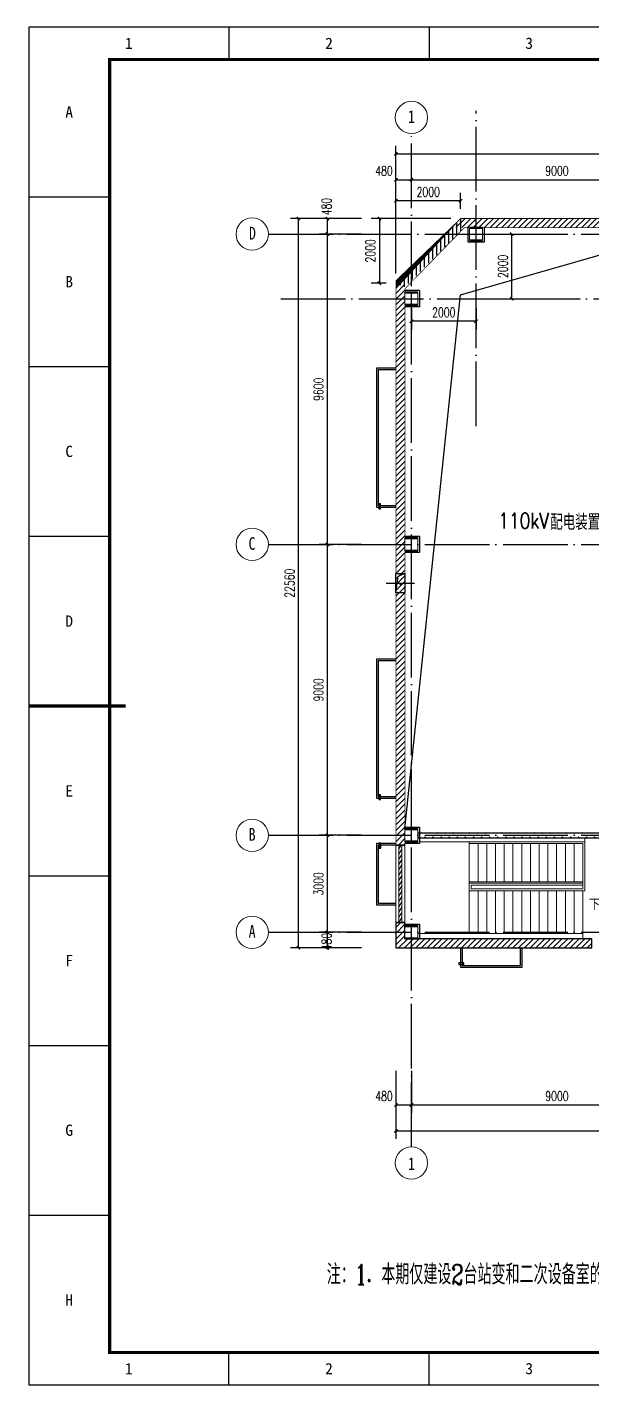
# Model space of a CAD drawing. Extents: x 3213259 to 3716512, y 332899 to 392399.
# Drawn here: x 3578531 to 3595999, y 350349 to 392349 of the extents above; entities that cross this region are included whole.
import ezdxf

# ---------------------------------------------------------------- set-up
doc = ezdxf.new("R2010")
doc.units = 0
doc.header["$LTSCALE"] = 1000
doc.header["$MEASUREMENT"] = 0
doc.linetypes.add('DOTE', pattern=[2.4200000000000004, 2, -0.2, 0.02, -0.2])
for name, color, linetype in [('AXIS', 3, 'Continuous'), ('COLUMN', 2, 'Continuous'), ('DOTE', 1, 'DOTE'), ('JQFrame_DefaultLayer', 7, 'Continuous'), ('PUB_HATCH', 8, 'Continuous'), ('PUB_TEXT', 7, 'Continuous'), ('PUB_WALL', 9, 'Continuous'), ('WALL', 7, 'Continuous'), ('WALL-MOVE', 6, 'Continuous'), ('暖通', 151, 'Continuous'), ('结构柱', 7, 'Continuous'), ('防火外包', 12, 'Continuous'), ('雨蓬', 255, 'Continuous')]:
    doc.layers.add(name, color=color, linetype=linetype)
for name, color, linetype, lineweight in [('JZ_DIM_SYMB', 3, 'Continuous', 0), ('JZX_PUB_TEXT', 7, 'Continuous', 0), ('JZX_STAIR', 150, 'Continuous', 0), ('JZX_ViewLine', 30, 'Continuous', 0), ('S-GRID-IDEN', 7, 'Continuous', 18), ('window', 141, 'Continuous', 5), ('上空', 30, 'Continuous', 30)]:
    doc.layers.add(name, color=color, linetype=linetype, lineweight=lineweight)
doc.styles.add('_TCH_DIM_T3', font='SIMPLEX.shx', dxfattribs={"width": 0.7058823529411765, "bigfont": 'GBCBIG'})
doc.styles.add('HZ', font='complex8.shx', dxfattribs={"width": 0.8, "bigfont": 'hztxt.shx'})
doc.styles.add('JQFrame_markText', font='txt')
doc.styles.add('sepd_yb2', font='sepd_gbe.shx', dxfattribs={"width": 0.8, "bigfont": 'sepd_gbc.shx'})
doc.dimstyles.new('_TCH_ARCH&&100', dxfattribs={"dimtxt": 297.5, "dimasz": 100, "dimexe": 250, "dimexo": 300, "dimgap": 126.25, "dimtad": 1, "dimdec": 0, "dimzin": 0, "dimdsep": 46, "dimtxsty": '_TCH_DIM_T3', "dimblk": 'ARCHTICK', "dimcen": 0.09, "dimclrt": 7, "dimazin": 2, "dimtfac": 1, "dimtdec": 0, "dimtix": 1, "dimtmove": 2, "dimatfit": 3, "dimfxl": 1, "dimtolj": 1, "dimtzin": 0, "dimarcsym": 0})
pattern_1 = [(45, (-401090.5365863307, -371546.4442675938), (-88.38838300365748, 88.3883830036575), [])]
pattern_2 = [(45, (-401090.5365856146, -371546.4717534008), (-88.38838300365748, 88.3883830036575), [])]

# ---------------------------------------------------------------- blocks, each defined once
blk = doc.blocks.new('FFDFDGHGHH')
at = {"layer": '暖通', "color": 6}
for p, q in [((1644054.528307513, 690999.663695621), (1644334.528307512, 690999.663695621)), ((1644054.528307513, 690399.663695621), (1644054.528307513, 690999.663695621)), ((1644054.528307512, 690399.663695621), (1644119.04595271, 690916.663695621)), ((1644119.04595271, 690916.663695621), (1644334.528307512, 690999.663695621)), ((1644334.528307512, 690999.663695621), (1644334.528307512, 690399.663695621)), ((1644334.528307512, 690399.663695621), (1644054.528307513, 690399.663695621))]:
    blk.add_line(p, q, dxfattribs=at)
blk = doc.blocks.new('轴网 - M_轴线标头 - 圆-208176--3_200m层平面图')
at = {"layer": 'S-GRID-IDEN'}
blk.add_circle((0, 0), 5.000000000000004, dxfattribs=at)
blk = doc.blocks.new('400X400初设工字钢柱')
at = {"layer": 'COLUMN'}
for p, q in [((1414525.853322651, 738369.1690656822), (1414125.853322651, 738369.1690656822)), ((1414125.853322651, 738369.1690656822), (1414125.853322651, 738353.1690656822)), ((1414525.853322651, 738353.1690656822), (1414525.853322651, 738369.1690656822)), ((1414125.853322651, 738353.1690656822), (1414320.853322651, 738353.1690656822)), ((1414320.853322651, 737985.1690656822), (1414125.853322651, 737985.1690656822)), ((1414125.853322651, 737985.1690656822), (1414125.853322651, 737969.1690656822)), ((1414125.853322651, 737969.1690656822), (1414525.853322651, 737969.1690656822)), ((1414320.853322651, 738353.1690656822), (1414320.853322651, 737985.1690656822)), ((1414330.853322651, 737985.1690656822), (1414330.853322651, 738353.1690656822)), ((1414330.853322651, 738353.1690656822), (1414525.853322651, 738353.1690656822)), ((1414525.853322651, 737985.1690656822), (1414330.853322651, 737985.1690656822)), ((1414525.853322651, 737969.1690656822), (1414525.853322651, 737985.1690656822))]:
    blk.add_line(p, q, dxfattribs=at)
at = {"layer": 'JZX_ViewLine'}
blk.add_lwpolyline([(1414125.853322651, 738369.1690656822), (1414525.853322651, 738369.1690656822), (1414525.853322651, 737969.1690656822), (1414125.853322651, 737969.1690656822)], close=True, dxfattribs=at)
blk = doc.blocks.new('_ArchTick')
at = {"color": 0, "linetype": 'ByBlock', "const_width": 0.4}
blk.add_lwpolyline([(-0.5, -0.5), (0.5, 0.5)], dxfattribs=at)
blk = doc.blocks.new('*D105')
at = {"layer": 'AXIS', "color": 0, "lineweight": -2}
for p, q in [((1945563.130422874, 317479.3967920198), (1943520.168323357, 317479.3967920198)), ((1943770.168323357, 294919.3967920165), (1943770.168323357, 317479.3967920198)), ((1945563.130422874, 294919.3967920165), (1943520.168323357, 294919.3967920165))]:
    blk.add_line(p, q, dxfattribs=at)
at = {"layer": 'Defpoints', "color": 0}
for p in [(1943770.168323357, 317479.3967920198), (1945863.130422874, 317479.3967920198), (1945863.130422874, 294919.3967920165)]:
    blk.add_point(p, dxfattribs=at)
at = {"layer": 'AXIS', "color": 0, "lineweight": -2, "xscale": 100, "yscale": 100, "zscale": 100}
for p, rotation in [((1943770.168323357, 317479.3967920198), 90), ((1943770.168323357, 294919.3967920165), 270)]:
    blk.add_blockref('_ArchTick', p, dxfattribs=dict(at, rotation=rotation))
at = {"layer": 'AXIS', "color": 7, "insert": (1943495.168323357, 306199.3967920181), "char_height": 297.5, "attachment_point": 5, "rotation": 90, "style": '_TCH_DIM_T3'}
blk.add_mtext('\\A1;22560', dxfattribs=at)
blk = doc.blocks.new('*D120')
at = {"layer": 'AXIS', "color": 0, "lineweight": -2}
for p, q in [((1946784.764755833, 289943.3700764783), (1946784.764755833, 289007.1083593967)), ((1993644.764755833, 289943.3700764783), (1993644.764755833, 289007.1083593967)), ((1946784.764755833, 289257.1083593967), (1993644.764755833, 289257.1083593967))]:
    blk.add_line(p, q, dxfattribs=at)
at = {"layer": 'Defpoints', "color": 0}
for p in [(1946784.764755833, 290243.3700764783), (1993644.764755833, 290243.3700764783), (1993644.764755833, 289257.1083593967)]:
    blk.add_point(p, dxfattribs=at)
at = {"layer": 'AXIS', "color": 0, "lineweight": -2, "xscale": 100, "yscale": 100, "zscale": 100, "rotation": 180}
blk.add_blockref('_ArchTick', (1946784.764755833, 289257.1083593967), dxfattribs=at)
at = {"layer": 'AXIS', "color": 0, "lineweight": -2, "xscale": 100, "yscale": 100, "zscale": 100}
blk.add_blockref('_ArchTick', (1993644.764755833, 289257.1083593967), dxfattribs=at)
at = {"layer": 'AXIS', "color": 7, "insert": (1970214.764755833, 289532.1083593967), "char_height": 297.5, "attachment_point": 5, "style": '_TCH_DIM_T3'}
blk.add_mtext('\\A1;46860', dxfattribs=at)
blk = doc.blocks.new('*D121')
at = {"layer": 'AXIS', "color": 0, "lineweight": -2}
for p, q in [((1946784.76475583, 291112.593997259), (1946784.76475583, 289807.1083593967)), ((1947264.764755833, 291112.593997259), (1947264.764755833, 289807.1083593967)), ((1946784.76475583, 290057.1083593967), (1947264.764755833, 290057.1083593967))]:
    blk.add_line(p, q, dxfattribs=at)
at = {"layer": 'Defpoints', "color": 0}
for p in [(1946784.76475583, 291412.593997259), (1947264.764755833, 291412.593997259), (1947264.764755833, 290057.1083593967)]:
    blk.add_point(p, dxfattribs=at)
at = {"layer": 'AXIS', "color": 0, "lineweight": -2, "xscale": 100, "yscale": 100, "zscale": 100, "rotation": 180}
blk.add_blockref('_ArchTick', (1946784.76475583, 290057.1083593967), dxfattribs=at)
at = {"layer": 'AXIS', "color": 0, "lineweight": -2, "xscale": 100, "yscale": 100, "zscale": 100}
blk.add_blockref('_ArchTick', (1947264.764755833, 290057.1083593967), dxfattribs=at)
at = {"layer": 'AXIS', "color": 7, "insert": (1946414.76475583, 290332.1083593968), "char_height": 297.5, "attachment_point": 5, "style": '_TCH_DIM_T3'}
blk.add_mtext('\\A1;480', dxfattribs=at)
blk = doc.blocks.new('*D122')
at = {"layer": 'AXIS', "color": 0, "lineweight": -2}
for p, q in [((1947264.764755833, 291112.593997259), (1947264.764755833, 289807.1083593967)), ((1956264.764755833, 291112.593997259), (1956264.764755833, 289807.1083593967)), ((1947264.764755833, 290057.1083593967), (1956264.764755833, 290057.1083593967))]:
    blk.add_line(p, q, dxfattribs=at)
at = {"layer": 'Defpoints', "color": 0}
for p in [(1947264.764755833, 291412.593997259), (1956264.764755833, 291412.593997259), (1956264.764755833, 290057.1083593967)]:
    blk.add_point(p, dxfattribs=at)
at = {"layer": 'AXIS', "color": 0, "lineweight": -2, "xscale": 100, "yscale": 100, "zscale": 100, "rotation": 180}
blk.add_blockref('_ArchTick', (1947264.764755833, 290057.1083593967), dxfattribs=at)
at = {"layer": 'AXIS', "color": 0, "lineweight": -2, "xscale": 100, "yscale": 100, "zscale": 100}
blk.add_blockref('_ArchTick', (1956264.764755833, 290057.1083593967), dxfattribs=at)
at = {"layer": 'AXIS', "color": 7, "insert": (1951764.764755833, 290332.1083593967), "char_height": 297.5, "attachment_point": 5, "style": '_TCH_DIM_T3'}
blk.add_mtext('\\A1;9000', dxfattribs=at)
blk = doc.blocks.new('*D130')
at = {"layer": 'AXIS', "color": 0, "lineweight": -2}
for p, q in [((1945722.668323345, 317479.3967920205), (1944413.844574492, 317479.3967920205)), ((1944663.844574492, 316999.3967920205), (1944663.844574492, 317479.3967920205)), ((1945722.668323345, 316999.3967920205), (1944413.844574492, 316999.3967920205))]:
    blk.add_line(p, q, dxfattribs=at)
at = {"layer": 'Defpoints', "color": 0}
for p in [(1944663.844574492, 317479.3967920205), (1946022.668323345, 317479.3967920205), (1946022.668323345, 316999.3967920205)]:
    blk.add_point(p, dxfattribs=at)
at = {"layer": 'AXIS', "color": 0, "lineweight": -2, "xscale": 100, "yscale": 100, "zscale": 100}
for p, rotation in [((1944663.844574492, 317479.3967920205), 90), ((1944663.844574492, 316999.3967920205), 270)]:
    blk.add_blockref('_ArchTick', p, dxfattribs=dict(at, rotation=rotation))
at = {"layer": 'AXIS', "color": 7, "insert": (1944638.844574481, 317849.3967920205), "char_height": 297.5, "attachment_point": 5, "rotation": 90, "style": '_TCH_DIM_T3'}
blk.add_mtext('\\A1;480', dxfattribs=at)
blk = doc.blocks.new('*D131')
at = {"layer": 'AXIS', "color": 0, "lineweight": -2}
for p, q in [((1945722.668323345, 316999.3967920205), (1944413.844574492, 316999.3967920205)), ((1944663.844574492, 307399.3967920082), (1944663.844574492, 316999.3967920205)), ((1945722.668323345, 307399.3967920082), (1944413.844574492, 307399.3967920082))]:
    blk.add_line(p, q, dxfattribs=at)
at = {"layer": 'Defpoints', "color": 0}
for p in [(1944663.844574492, 316999.3967920205), (1946022.668323345, 316999.3967920205), (1946022.668323345, 307399.3967920082)]:
    blk.add_point(p, dxfattribs=at)
at = {"layer": 'AXIS', "color": 0, "lineweight": -2, "xscale": 100, "yscale": 100, "zscale": 100}
for p, rotation in [((1944663.844574492, 316999.3967920205), 90), ((1944663.844574492, 307399.3967920082), 270)]:
    blk.add_blockref('_ArchTick', p, dxfattribs=dict(at, rotation=rotation))
at = {"layer": 'AXIS', "color": 7, "insert": (1944388.844574492, 312199.3967920144), "char_height": 297.5, "attachment_point": 5, "rotation": 90, "style": '_TCH_DIM_T3'}
blk.add_mtext('\\A1;9600', dxfattribs=at)
blk = doc.blocks.new('*D132')
at = {"layer": 'AXIS', "color": 0, "lineweight": -2}
for p, q in [((1945722.668323345, 307399.3967920082), (1944413.844574492, 307399.3967920082)), ((1944663.844574492, 298399.3967920205), (1944663.844574492, 307399.3967920082)), ((1945722.668323345, 298399.3967920205), (1944413.844574492, 298399.3967920205))]:
    blk.add_line(p, q, dxfattribs=at)
at = {"layer": 'Defpoints', "color": 0}
for p in [(1944663.844574492, 307399.3967920082), (1946022.668323345, 307399.3967920082), (1946022.668323345, 298399.3967920205)]:
    blk.add_point(p, dxfattribs=at)
at = {"layer": 'AXIS', "color": 0, "lineweight": -2, "xscale": 100, "yscale": 100, "zscale": 100}
for p, rotation in [((1944663.844574492, 307399.3967920082), 90), ((1944663.844574492, 298399.3967920205), 270)]:
    blk.add_blockref('_ArchTick', p, dxfattribs=dict(at, rotation=rotation))
at = {"layer": 'AXIS', "color": 7, "insert": (1944388.844574492, 302899.3967920144), "char_height": 297.5, "attachment_point": 5, "rotation": 90, "style": '_TCH_DIM_T3'}
blk.add_mtext('\\A1;9000', dxfattribs=at)
blk = doc.blocks.new('*D133')
at = {"layer": 'AXIS', "color": 0, "lineweight": -2}
for p, q in [((1945722.668323345, 298399.3967920205), (1944413.844574492, 298399.3967920205)), ((1944663.844574492, 295399.3967920205), (1944663.844574492, 298399.3967920205)), ((1945722.668323345, 295399.3967920205), (1944413.844574492, 295399.3967920205))]:
    blk.add_line(p, q, dxfattribs=at)
at = {"layer": 'Defpoints', "color": 0}
for p in [(1944663.844574492, 298399.3967920205), (1946022.668323345, 298399.3967920205), (1946022.668323345, 295399.3967920205)]:
    blk.add_point(p, dxfattribs=at)
at = {"layer": 'AXIS', "color": 0, "lineweight": -2, "xscale": 100, "yscale": 100, "zscale": 100}
for p, rotation in [((1944663.844574492, 298399.3967920205), 90), ((1944663.844574492, 295399.3967920205), 270)]:
    blk.add_blockref('_ArchTick', p, dxfattribs=dict(at, rotation=rotation))
at = {"layer": 'AXIS', "color": 7, "insert": (1944388.844574492, 296899.3967920205), "char_height": 297.5, "attachment_point": 5, "rotation": 90, "style": '_TCH_DIM_T3'}
blk.add_mtext('\\A1;3000', dxfattribs=at)
blk = doc.blocks.new('*D134')
at = {"layer": 'AXIS', "color": 0, "lineweight": -2}
for p, q in [((1945722.668323345, 295399.3967920205), (1944413.844574492, 295399.3967920205)), ((1944663.844574492, 294919.3967920205), (1944663.844574492, 295399.3967920205)), ((1945722.668323345, 294919.3967920205), (1944413.844574492, 294919.3967920205))]:
    blk.add_line(p, q, dxfattribs=at)
at = {"layer": 'Defpoints', "color": 0}
for p in [(1944663.844574492, 295399.3967920205), (1946022.668323345, 295399.3967920205), (1946022.668323345, 294919.3967920205)]:
    blk.add_point(p, dxfattribs=at)
at = {"layer": 'AXIS', "color": 0, "lineweight": -2, "xscale": 100, "yscale": 100, "zscale": 100}
for p, rotation in [((1944663.844574492, 295399.3967920205), 90), ((1944663.844574492, 294919.3967920205), 270)]:
    blk.add_blockref('_ArchTick', p, dxfattribs=dict(at, rotation=rotation))
at = {"layer": 'AXIS', "color": 7, "insert": (1944638.844574481, 295110.8580823845), "char_height": 297.5, "attachment_point": 5, "rotation": 90, "style": '_TCH_DIM_T3'}
blk.add_mtext('\\A1;480', dxfattribs=at)
blk = doc.blocks.new('*D135')
at = {"layer": 'AXIS', "color": 0, "lineweight": -2}
for p, q in [((1946784.764755833, 318508.7165017849), (1946784.764755833, 319730.1123131271)), ((1993644.764755833, 318508.7165017849), (1993644.764755833, 319730.1123131271)), ((1946784.764755833, 319480.1123131271), (1993644.764755833, 319480.1123131271))]:
    blk.add_line(p, q, dxfattribs=at)
at = {"layer": 'Defpoints', "color": 0}
for p in [(1993644.764755833, 319480.1123131271), (1946784.764755833, 318208.7165017849), (1993644.764755833, 318208.7165017849)]:
    blk.add_point(p, dxfattribs=at)
at = {"layer": 'AXIS', "color": 0, "lineweight": -2, "xscale": 100, "yscale": 100, "zscale": 100, "rotation": 180}
blk.add_blockref('_ArchTick', (1946784.764755833, 319480.1123131271), dxfattribs=at)
at = {"layer": 'AXIS', "color": 0, "lineweight": -2, "xscale": 100, "yscale": 100, "zscale": 100}
blk.add_blockref('_ArchTick', (1993644.764755833, 319480.1123131271), dxfattribs=at)
at = {"layer": 'AXIS', "color": 7, "insert": (1970214.764755833, 319755.1123131271), "char_height": 297.5, "attachment_point": 5, "style": '_TCH_DIM_T3'}
blk.add_mtext('\\A1;46860', dxfattribs=at)
blk = doc.blocks.new('*D136')
at = {"layer": 'AXIS', "color": 0, "lineweight": -2}
for p, q in [((1946784.764755833, 318208.7165017849), (1946784.764755833, 318930.1123131271)), ((1947264.764755833, 318208.7165017849), (1947264.764755833, 318930.1123131271)), ((1946784.764755833, 318680.1123131271), (1947264.764755833, 318680.1123131271))]:
    blk.add_line(p, q, dxfattribs=at)
at = {"layer": 'Defpoints', "color": 0}
for p in [(1947264.764755833, 318680.1123131271), (1946784.764755833, 317908.7165017849), (1947264.764755833, 317908.7165017849)]:
    blk.add_point(p, dxfattribs=at)
at = {"layer": 'AXIS', "color": 0, "lineweight": -2, "xscale": 100, "yscale": 100, "zscale": 100, "rotation": 180}
blk.add_blockref('_ArchTick', (1946784.764755833, 318680.1123131271), dxfattribs=at)
at = {"layer": 'AXIS', "color": 0, "lineweight": -2, "xscale": 100, "yscale": 100, "zscale": 100}
blk.add_blockref('_ArchTick', (1947264.764755833, 318680.1123131271), dxfattribs=at)
at = {"layer": 'AXIS', "color": 7, "insert": (1946414.764755833, 318955.1123131273), "char_height": 297.5, "attachment_point": 5, "style": '_TCH_DIM_T3'}
blk.add_mtext('\\A1;480', dxfattribs=at)
blk = doc.blocks.new('*D137')
at = {"layer": 'AXIS', "color": 0, "lineweight": -2}
for p, q in [((1947264.764755833, 318208.7165017849), (1947264.764755833, 318930.1123131271)), ((1956264.764755833, 318208.7165017849), (1956264.764755833, 318930.1123131271)), ((1947264.764755833, 318680.1123131271), (1956264.764755833, 318680.1123131271))]:
    blk.add_line(p, q, dxfattribs=at)
at = {"layer": 'Defpoints', "color": 0}
for p in [(1956264.764755833, 318680.1123131271), (1947264.764755833, 317908.7165017849), (1956264.764755833, 317908.7165017849)]:
    blk.add_point(p, dxfattribs=at)
at = {"layer": 'AXIS', "color": 0, "lineweight": -2, "xscale": 100, "yscale": 100, "zscale": 100, "rotation": 180}
blk.add_blockref('_ArchTick', (1947264.764755833, 318680.1123131271), dxfattribs=at)
at = {"layer": 'AXIS', "color": 0, "lineweight": -2, "xscale": 100, "yscale": 100, "zscale": 100}
blk.add_blockref('_ArchTick', (1956264.764755833, 318680.1123131271), dxfattribs=at)
at = {"layer": 'AXIS', "color": 7, "insert": (1951764.764755833, 318955.1123131271), "char_height": 297.5, "attachment_point": 5, "style": '_TCH_DIM_T3'}
blk.add_mtext('\\A1;9000', dxfattribs=at)
blk = doc.blocks.new('$WINLIB2D$00000039')
at = {"color": 0}
for points in [[(-0.4999999999983409, 0.5000000000445654), (-0.4999999999999965, -0.4999999999999716)], [(0.5000000000016592, 0.4999999999536158), (-0.4999999999983409, 0.5000000000445654)], [(0.4999999999983338, -0.5000000000463843), (0.499999999999961, 0.4999999999999432)], [(-0.4999999999994281, 0.1666666667124446), (0.5000000000005721, 0.1666666666205998)], [(-0.4518745131427302, -0.1666666666260284), (-0.5000000000072298, 0.083585865078021)], [(-0.3838834764901548, -0.166666666632409), (-0.4479860405916832, 0.1666666667079113)], [(-0.3158924398378069, -0.166666666637866), (-0.3799950039392748, 0.1666666667006353)], [(-0.2479014031851996, -0.166666666645142), (-0.3120039672867243, 0.1666666666951784)], [(-0.1799103665328481, -0.1666666666505989), (-0.2440129306343159, 0.1666666666887977)], [(-0.1119193298802692, -0.1666666666569512), (-0.1760218939817904, 0.1666666666824454)], [(-0.0439282932278893, -0.1666666666633318), (-0.1080308573293216, 0.1666666666760648)], [(0.024062743424718, -0.1666666666696841), (-0.0400398206768031, 0.1666666666697125)], [(0.09205378007703399, -0.1666666666751411), (0.0279512159755768, 0.1666666666642556)], [(0.1600448167296129, -0.1666666666815217), (0.0959422526280953, 0.1666666666578749)], [(0.2280358533819644, -0.166666666687874), (0.163933289280525, 0.1666666666505989)], [(0.2960268900345753, -0.1666666666942547), (0.231924325933047, 0.1666666666460657)], [(0.3640179266869801, -0.1666666667006069), (0.2999153625854838, 0.166666666639685)], [(0.4320089633395341, -0.1666666667060639), (0.3679063992380058, 0.166666666632409)], [(0.4999999999916831, -0.1666666667115209), (0.4358974358904746, 0.1666666666260568)], [(-0.5000000000005721, -0.1666666666214951), (0.4999999999994281, -0.1666666667124446)], [(0.4999999999983338, -0.5000000000463843), (-0.5000000000016663, -0.4999999999554348)]]:
    blk.add_lwpolyline(points, dxfattribs=at)
blk = doc.blocks.new('*D145')
at = {"layer": 'AXIS', "color": 0, "lineweight": -2}
for p, q in [((1949595.89043527, 316999.4241945205), (1950618.466845596, 316999.4241945205)), ((1950368.466845596, 314999.4241945206), (1950368.466845596, 316999.4241945205)), ((1949595.890346865, 314999.4241945206), (1950618.466845596, 314999.4241945206))]:
    blk.add_line(p, q, dxfattribs=at)
at = {"layer": 'Defpoints', "color": 0}
for p in [(1949295.89043527, 316999.4241945205), (1950368.466845596, 316999.4241945205), (1949295.890346865, 314999.4241945206)]:
    blk.add_point(p, dxfattribs=at)
at = {"layer": 'AXIS', "color": 0, "lineweight": -2, "xscale": 100, "yscale": 100, "zscale": 100}
for p, rotation in [((1950368.466845596, 316999.4241945205), 90), ((1950368.466845596, 314999.4241945206), 270)]:
    blk.add_blockref('_ArchTick', p, dxfattribs=dict(at, rotation=rotation))
at = {"layer": 'AXIS', "color": 7, "insert": (1950093.466845596, 315999.4241945205), "char_height": 297.5, "attachment_point": 5, "rotation": 90, "style": '_TCH_DIM_T3'}
blk.add_mtext('\\A1;2000', dxfattribs=at)
blk = doc.blocks.new('*D146')
at = {"layer": 'AXIS', "color": 0, "lineweight": -2}
for p, q in [((1947264.76475583, 314699.4241958964), (1947264.76475583, 314051.3016018579)), ((1949264.76475583, 314699.4241958964), (1949264.76475583, 314051.3016018579)), ((1949264.76475583, 314301.3016018579), (1947264.76475583, 314301.3016018579))]:
    blk.add_line(p, q, dxfattribs=at)
at = {"layer": 'Defpoints', "color": 0}
for p in [(1947264.76475583, 314999.4241958964), (1949264.76475583, 314999.4241958964), (1947264.76475583, 314301.3016018579)]:
    blk.add_point(p, dxfattribs=at)
at = {"layer": 'AXIS', "color": 0, "lineweight": -2, "xscale": 100, "yscale": 100, "zscale": 100, "rotation": 180}
blk.add_blockref('_ArchTick', (1947264.76475583, 314301.3016018579), dxfattribs=at)
at = {"layer": 'AXIS', "color": 0, "lineweight": -2, "xscale": 100, "yscale": 100, "zscale": 100}
blk.add_blockref('_ArchTick', (1949264.76475583, 314301.3016018579), dxfattribs=at)
at = {"layer": 'AXIS', "color": 7, "insert": (1948264.76475583, 314576.3016018579), "char_height": 297.5, "attachment_point": 5, "style": '_TCH_DIM_T3'}
blk.add_mtext('\\A1;2000', dxfattribs=at)
blk = doc.blocks.new('*D147')
at = {"layer": 'AXIS', "color": 0, "lineweight": -2}
for p, q in [((1946784.764755836, 315779.3945950222), (1946784.764755836, 318278.5954153336)), ((1948784.764755836, 318028.5954153336), (1946784.764755836, 318028.5954153336)), ((1948784.764755836, 317779.3945950222), (1948784.764755836, 318278.5954153336))]:
    blk.add_line(p, q, dxfattribs=at)
at = {"layer": 'Defpoints', "color": 0}
for p in [(1946784.764755836, 318028.5954153336), (1948784.764755836, 317479.3945950222), (1946784.764755836, 315479.3945950222)]:
    blk.add_point(p, dxfattribs=at)
at = {"layer": 'AXIS', "color": 0, "lineweight": -2, "xscale": 100, "yscale": 100, "zscale": 100, "rotation": 180}
blk.add_blockref('_ArchTick', (1946784.764755836, 318028.5954153336), dxfattribs=at)
at = {"layer": 'AXIS', "color": 0, "lineweight": -2, "xscale": 100, "yscale": 100, "zscale": 100}
blk.add_blockref('_ArchTick', (1948784.764755836, 318028.5954153336), dxfattribs=at)
at = {"layer": 'AXIS', "color": 7, "insert": (1947784.764755836, 318303.5954153336), "char_height": 297.5, "attachment_point": 5, "style": '_TCH_DIM_T3'}
blk.add_mtext('\\A1;2000', dxfattribs=at)
blk = doc.blocks.new('*D148')
at = {"layer": 'AXIS', "color": 0, "lineweight": -2}
for p, q in [((1948484.764755836, 317479.3945950222), (1946021.827725018, 317479.3945950222)), ((1946271.827725018, 317479.3945950222), (1946271.827725018, 315479.3945950222)), ((1946484.764755836, 315479.3945950222), (1946021.827725018, 315479.3945950222))]:
    blk.add_line(p, q, dxfattribs=at)
at = {"layer": 'Defpoints', "color": 0}
for p in [(1948784.764755836, 317479.3945950222), (1946271.827725018, 315479.3945950222), (1946784.764755836, 315479.3945950222)]:
    blk.add_point(p, dxfattribs=at)
at = {"layer": 'AXIS', "color": 0, "lineweight": -2, "xscale": 100, "yscale": 100, "zscale": 100}
for p, rotation in [((1946271.827725018, 317479.3945950222), 90), ((1946271.827725018, 315479.3945950222), 270)]:
    blk.add_blockref('_ArchTick', p, dxfattribs=dict(at, rotation=rotation))
at = {"layer": 'AXIS', "color": 7, "insert": (1945996.827725018, 316479.3945950222), "char_height": 297.5, "attachment_point": 5, "rotation": 90, "style": '_TCH_DIM_T3'}
blk.add_mtext('\\A1;2000', dxfattribs=at)
blk = doc.blocks.new('JQStandardFrame-{4B258A19CBAA4C0C9C101374070B2523}')
at = {"layer": 'JQFrame_DefaultLayer', "color": 3}
blk.add_lwpolyline([(0, 0), (743, 0), (743, 420), (0, 420)], close=True, dxfattribs=at)
for points in [[(61.91666666666666, 420), (61.91666666666666, 410)], [(123.8333333333333, 420), (123.8333333333333, 410)], [(0, 367.5), (25, 367.5)], [(0, 315), (25, 315)], [(0, 262.5), (25, 262.5)], [(0, 210), (25, 210)], [(0, 157.5), (25, 157.5)], [(0, 105), (25, 105)], [(0, 52.5), (25, 52.5)], [(61.91666666666666, 0), (61.91666666666666, 10)], [(123.8333333333333, 0), (123.8333333333333, 10)]]:
    blk.add_lwpolyline(points, dxfattribs=at)
at = {"layer": 'JQFrame_DefaultLayer', "color": 3, "const_width": 1}
blk.add_lwpolyline([(25, 10), (733, 10), (733, 410), (25, 410)], close=True, dxfattribs=at)
blk.add_lwpolyline([(0, 210), (30, 210)], dxfattribs=at)
at = {"layer": 'JQFrame_DefaultLayer', "color": 3, "char_height": 3.5, "attachment_point": 5, "style": 'JQFrame_markText'}
for s, insert in [('1', (30.95833333333333, 415)), ('2', (92.875, 415)), ('3', (154.7916666666667, 415)), ('A', (12.5, 393.75)), ('B', (12.5, 341.25)), ('C', (12.5, 288.75)), ('D', (12.5, 236.25)), ('E', (12.5, 183.75)), ('F', (12.5, 131.25)), ('G', (12.5, 78.75)), ('H', (12.5, 26.25)), ('1', (30.95833333333333, 5)), ('2', (92.875, 5)), ('3', (154.7916666666667, 5))]:
    blk.add_mtext(s, dxfattribs=dict(at, insert=insert))
blk = doc.blocks.new('D3')
at = {"layer": 'PUB_HATCH'}
h = blk.add_hatch(dxfattribs=at)
h.set_pattern_fill('ANSI31', color=256, scale=50, style=0)
h.set_pattern_definition([(90, (306701.1367575068, -351727.0140089454), (-125, 0), [])])
h.paths.add_polyline_path([(1948900.744553301, 317199.3945950222), (1948784.764755836, 317479.3945950222), (1948304.794443748, 316999.4242829337), (1948700.774240692, 316999.4242824131)])
h.paths.add_polyline_path([(1948700.774240692, 316999.4242824131), (1948304.794443748, 316999.4242829337), (1947264.76475583, 315959.3945950157), (1947264.76475583, 315563.4147975512)])
h.paths.add_polyline_path([(1947264.76475583, 315959.3945950157), (1946784.764755836, 315479.3945950222), (1947064.764755836, 315363.4147975575), (1947264.76475583, 315563.4147975512)])
h = blk.add_hatch(dxfattribs=at)
h.set_pattern_fill('普通砖', color=256, scale=50, style=0)
h.set_pattern_definition(pattern_1)
h.paths.add_polyline_path([(1948784.766947871, 317479.4242778294), (1948505.310871385, 317199.4242778048), (1956464.764755123, 317199.4242778048), (1956744.764755124, 317479.4242778294)])
h = blk.add_hatch(dxfattribs=at)
h.set_pattern_fill('普通砖', color=256, scale=50, style=0)
h.set_pattern_definition(pattern_2)
h.paths.add_polyline_path([(1947064.764755828, 315756.0468471205), (1946784.764755828, 315475.5018649084), (1946784.764755826, 298099.3967920931), (1947064.764755821, 298099.3967920931)])
h = blk.add_hatch(dxfattribs=at)
h.set_pattern_fill('石膏板', color=256, scale=50, style=0)
h.set_pattern_definition([(45, (-401048.0599856148, -371600.3695784007), (-125.0000033257799, 125.00000332578), [40, -136.7767]), (135, (-400769.7756856144, -371600.3695784007), (-125.00000332578, -125.0000033257799), [40, -136.7767])])
h.paths.add_polyline_path([(1947464.764717666, 298473.3923563774), (1947464.764794, 298325.3923563774), (1956064.764794, 298325.3967920205), (1956064.764717666, 298473.3967920205)])
h = blk.add_hatch(dxfattribs=at)
h.set_pattern_fill('普通砖', color=256, scale=50, style=0)
h.set_pattern_definition(pattern_2)
h.paths.add_polyline_path([(1946784.764755829, 294919.3967920096), (1947064.764755829, 295199.3967920099), (1947064.764755821, 295699.3967920931), (1946784.764755826, 295699.3967920931)])
h = blk.add_hatch(dxfattribs=at)
h.set_pattern_fill('普通砖', color=256, scale=50, style=0)
h.set_pattern_definition(pattern_1)
h.paths.add_polyline_path([(1947064.764755113, 295199.4242778169), (1946784.764755113, 294919.4242778165), (1952844.764755135, 294919.4242778191), (1952844.764755135, 295199.4242778172)])
at = {"layer": 'PUB_WALL'}
for points in [[(1947464.764717666, 298473.3923563774), (1956064.764717666, 298473.3967920205), (1956064.764724113, 298460.8967920205), (1947464.764724113, 298460.8923563774)], [(1947464.764717666, 298473.3923563774), (1947464.764794, 298325.3923563774), (1947477.264794, 298325.3923628245), (1947477.264717666, 298473.3923628245)], [(1947464.764794, 298325.3923563774), (1956064.764794, 298325.3967920205), (1956064.764787553, 298337.8967920205), (1947464.764787553, 298337.8923563774)], [(1946784.764755826, 298099.3967920931), (1947064.764755821, 298099.3967920931), (1947039.764755824, 298124.3967921386), (1946809.764755826, 298124.3967921386)], [(1947064.764755821, 295699.3967920931), (1946784.764755826, 295699.3967920931), (1946809.764755826, 295674.3967920931), (1947039.764755821, 295674.3967920931)], [(1946784.764755826, 295699.3967920931), (1946784.764755829, 294919.3967920096), (1946809.764755829, 294944.3967920096), (1946809.764755826, 295674.3967920931)], [(1947064.764755829, 295199.3967920099), (1947064.764755821, 295699.3967920931), (1947039.764755821, 295674.3967920931), (1947039.764755839, 295174.3967920099)], [(1946784.764755113, 294919.4242778165), (1952844.764755135, 294919.4242778191), (1952819.764754663, 294944.4242778347), (1946809.764755113, 294944.4242778165)], [(1952844.764755135, 295199.4242778172), (1947064.764755113, 295199.4242778169), (1947039.764755123, 295174.4242778169), (1952819.764754663, 295174.424277817)], [(1952844.764755135, 294919.4242778191), (1952844.764755135, 295199.4242778172), (1952819.764754663, 295174.424277817), (1952819.764754663, 294944.4242778347)]]:
    blk.add_hatch(color=2, dxfattribs=at).paths.add_polyline_path(points)
for points in [[(1946257.984003105, 308502.8967920503), (1946307.984003105, 308502.8967920503), (1946307.984003105, 308652.8967920503), (1946257.984003105, 308652.8967920503)], [(1946257.984003104, 299502.9238268445), (1946307.984003104, 299502.9238268445), (1946307.984003104, 299652.9238268445), (1946257.984003104, 299652.9238268445)], [(1946315.226046227, 298153.2050383064), (1946265.226046227, 298153.2050383064), (1946265.226046227, 298003.2050383064), (1946315.226046227, 298003.2050383064)], [(1948730.984002389, 294449.8855682198), (1948730.984002389, 294399.8855682198), (1948880.984002389, 294399.8855682198), (1948880.984002389, 294449.8855682198)]]:
    blk.add_lwpolyline(points, close=True)
at = {"layer": 'DOTE'}
for p, q in [((1949264.76475583, 311052.6715135538), (1949264.76475583, 320809.0639482662)), ((1947264.76475583, 288764.0650852494), (1947264.76475583, 320107.2076945506)), ((1942838.174557909, 316999.4242912958), (1998828.667279154, 316999.4242165083)), ((1943220.692189036, 314999.4245025616), (1956264.76475583, 314999.4238864795)), ((1942838.174557909, 307399.4242912958), (1998828.667279154, 307399.4242165083)), ((1942838.174557909, 298399.4242912958), (1998828.667279154, 298399.4242165085)), ((1942838.174557909, 295399.4242912958), (1998828.667279154, 295399.4242165083))]:
    blk.add_line(p, q, dxfattribs=at)
at = {"layer": 'JZ_DIM_SYMB'}
blk.add_lwpolyline([(1952699.764755801, 296219.3971892662, 0, 0, 0), (1948059.764755801, 296219.3971892662, 0, 0, 0), (1948059.764755801, 297579.3971892662, 0, 0, 0), (1952129.764755801, 297579.3971892662, 80.00000000000001, 0, 0), (1952429.764755801, 297579.3971892662, 0, 0, 0)], format="xyseb", dxfattribs=at)
at = {"layer": 'JZX_STAIR'}
for p, q in [((1952624.764755826, 296679.3971892517), (1952624.764755826, 298325.3950177633)), ((1952624.764755799, 298199.4242825642), (1949054.764755801, 298199.4242825644)), ((1952564.764755803, 298148.4246798101), (1949054.764755803, 298148.4246798101)), ((1949054.764755803, 298148.4246798101), (1949054.764755801, 296959.3971892662)), ((1949324.764755803, 298148.4246798101), (1949324.764755801, 296959.3971892662)), ((1949594.764755803, 298148.4246798101), (1949594.764755801, 296959.3971892662)), ((1949864.764755803, 298148.4246798101), (1949864.764755801, 296959.3971892662)), ((1950134.764755803, 298148.4246798101), (1950134.764755801, 296959.3971892662)), ((1950404.764755803, 298148.4246798101), (1950404.764755801, 296959.3971892662)), ((1950674.764755803, 298148.4246798101), (1950674.764755801, 296959.3971892662)), ((1950944.764755803, 298148.4246798101), (1950944.764755801, 296959.3971892662)), ((1951214.764755803, 298148.4246798101), (1951214.764755801, 296959.3971892662)), ((1951484.764755803, 298148.4246798101), (1951484.764755801, 296959.3971892662)), ((1951754.764755803, 298148.4246798101), (1951754.764755801, 296959.3971892662)), ((1952024.764755803, 298148.4246798101), (1952024.764755801, 296959.3971892662)), ((1952294.764755803, 298148.4246798101), (1952294.764755801, 296959.3971892662)), ((1952564.764755803, 298148.4246798101), (1952564.764755801, 296959.3971892662)), ((1952564.764755826, 296739.3971892517), (1952564.764755802, 298148.4246798101)), ((1952564.764755801, 296959.3971892662), (1949054.764755801, 296959.3971892662)), ((1952564.764755801, 296919.3971892662), (1949054.764755795, 296919.3971892683)), ((1949054.764755795, 296919.3971892683), (1949054.764755795, 296679.3971892517)), ((1949054.764755851, 296679.3971894585), (1952564.764755851, 296679.3971894585)), ((1949054.764755851, 295364.3971894585), (1949054.764755851, 296679.3971894585)), ((1949054.764755795, 296679.3971892517), (1952624.764755826, 296679.3971892517)), ((1952564.764755801, 296859.3971892662), (1949114.764755795, 296859.3971892683)), ((1949114.764755795, 296859.3971892683), (1949114.764755795, 296739.3971892517)), ((1949114.764755795, 296739.3971892517), (1952564.764755826, 296739.3971892517)), ((1949324.764755851, 295364.3971894585), (1949324.764755851, 296679.3971894585)), ((1949594.764755851, 295364.3971894585), (1949594.764755851, 296679.3971894585)), ((1949864.764755851, 295364.3971894585), (1949864.764755851, 296679.3971894585)), ((1950134.764755851, 295364.3971894585), (1950134.764755851, 296679.3971894585)), ((1950404.764755851, 295364.3971894585), (1950404.764755851, 296679.3971894585)), ((1950674.764755851, 295364.3971894585), (1950674.764755851, 296679.3971894585)), ((1950944.764755851, 295364.3971894585), (1950944.764755851, 296679.3971894585)), ((1951214.764755851, 295364.3971894585), (1951214.764755851, 296679.3971894585)), ((1951484.764755851, 295364.3971894585), (1951484.764755851, 296679.3971894585)), ((1951754.764755851, 295364.3971894585), (1951754.764755851, 296679.3971894585)), ((1952024.764755851, 295364.3971894585), (1952024.764755851, 296679.3971894585)), ((1952294.764755851, 295364.3971894585), (1952294.764755851, 296679.3971894585)), ((1952564.764755801, 296919.3971892662), (1952564.764755801, 296859.3971892662)), ((1952564.764755801, 296859.3971892662), (1952564.764755801, 296739.3971892662)), ((1952564.764755851, 295199.3967920059), (1952564.764755851, 296679.3971894585)), ((1949054.764755851, 295364.3971894585), (1952564.764755851, 295364.3971894585))]:
    blk.add_line(p, q, dxfattribs=at)
for points in [[(1949054.764755701, 298199.4242835863), (1947514.764755733, 298199.4242835863), (1947514.764755832, 298149.3967920173), (1947064.764755832, 298149.3967920173), (1947064.764755801, 295599.3971892617), (1947464.764755832, 295599.3971892662), (1947464.764755832, 295364.3971894587), (1949054.764755786, 295364.3971894585), (1949054.764755701, 298199.4242835863)], [(1947064.764755828, 298149.3967920173), (1947064.764755798, 295649.3967920173)]]:
    blk.add_lwpolyline(points, dxfattribs=at)
at = {"layer": 'WALL', "color": 2}
for p, q in [((1946784.764755826, 298099.3967920931), (1947064.764755821, 298099.3967920931)), ((1947064.764755821, 295699.3967920931), (1946784.764755826, 295699.3967920931)), ((1946784.764755826, 295699.3967920931), (1946784.764755829, 294919.3967920096)), ((1947064.764755829, 295199.3967920099), (1947064.764755821, 295699.3967920931)), ((1946784.764755113, 294919.4242778165), (1952844.764755135, 294919.4242778191)), ((1952844.764755135, 295199.4242778172), (1947064.764755113, 295199.4242778169)), ((1952844.764755135, 294919.4242778191), (1952844.764755135, 295199.4242778172))]:
    blk.add_line(p, q, dxfattribs=at)
at = {"layer": 'WALL-MOVE', "color": 2}
for p, q in [((1947464.764717666, 298473.3923563774), (1956064.764717666, 298473.3967920205)), ((1947464.764717666, 298473.3923563774), (1947464.764794, 298325.3923563774)), ((1947464.764794, 298325.3923563774), (1956064.764794, 298325.3967920205))]:
    blk.add_line(p, q, dxfattribs=at)
at = {"layer": '上空'}
blk.add_lwpolyline([(1947064.76475583, 298599.3967920205), (1948783.902054765, 315121.5228605716), (1956064.764755833, 317199.3967920205)], dxfattribs=at)
at = {"layer": '暖通', "color": 6}
blk.add_line((1946482.473195391, 306199.3967920159), (1947359.773396689, 306199.3967920159), dxfattribs=at)
at = {"layer": '暖通', "color": 6, "const_width": 40}
blk.add_lwpolyline([(1946921.099705383, 306190.1182625747, 1), (1946945.82502548, 306158.6753214573, 1)], format="xyb", close=True, dxfattribs=at)
at = {"layer": '结构柱', "color": 1, "const_width": 25}
for points in [[(1946784.764755803, 298099.3967920175), (1946784.764755836, 315479.3945950222), (1948784.764755836, 317479.3945950222), (1956744.764755859, 317479.3945950222)], [(1947064.764755803, 298099.3967920169), (1947064.764755836, 315363.4147975575), (1948900.744553301, 317199.3945950222), (1956464.764755839, 317199.3945950222)]]:
    blk.add_lwpolyline(points, dxfattribs=at)
at = {"layer": '防火外包'}
for p, q in [((1949014.764755833, 316749.3945950042), (1949014.764755833, 317199.3967919978)), ((1949514.764755833, 317199.3945950042), (1949514.764755833, 316749.3945950042)), ((1949514.764755833, 316749.3945950042), (1949014.764755833, 316749.3945950042)), ((1947514.764755833, 315249.3945950042), (1947064.764755828, 315249.3945950043)), ((1947514.764755833, 315249.3945950042), (1947514.764755833, 314749.3945950042)), ((1947514.764755833, 314749.3945950042), (1947064.764755833, 314749.3945950042))]:
    blk.add_line(p, q, dxfattribs=at)
for points in [[(1947064.764755832, 307649.3967920173), (1947514.764755832, 307649.3967920173), (1947514.764755832, 307149.3967920173), (1947064.764755832, 307149.3967920173)], [(1947064.764755832, 298649.3967920173), (1947514.764755832, 298649.3967920173), (1947514.764755832, 298149.3967920173), (1947064.764755832, 298149.3967920173)], [(1947064.764755832, 295649.3967920173), (1947514.764755832, 295649.3967920173), (1947514.764755832, 295199.3967920173)]]:
    blk.add_lwpolyline(points, dxfattribs=at)
at = {"layer": '雨蓬'}
for points in [[(1946784.764755829, 312849.3967920503), (1946184.764755829, 312849.3967920503), (1946184.764755829, 308549.3967920503), (1946184.764755829, 308549.3967920503), (1946784.764755828, 308549.3967920501)], [(1946784.764755829, 312799.3967920503), (1946234.764755829, 312799.3967920503), (1946234.764755829, 308599.3967920503), (1946234.764755829, 308599.3967920503), (1946784.764755828, 308599.3967920501)], [(1946784.764755829, 303849.4238268445), (1946184.764755829, 303849.4238268445), (1946184.764755829, 299549.4238268445), (1946184.764755829, 299549.4238268445), (1946784.764755828, 299549.4238268445)], [(1946784.764755829, 303799.4238268445), (1946234.764755829, 303799.4238268445), (1946234.764755829, 299599.4238268445), (1946234.764755829, 299599.4238268445), (1946784.764755828, 299599.4238268445)], [(1946784.764755858, 298149.424285577), (1946184.764755858, 298149.424285577), (1946184.764755858, 296249.424285577), (1946784.764755858, 296249.424285577)], [(1946784.764755858, 298099.424285577), (1946234.764755858, 298099.424285577), (1946234.764755858, 296299.424285577), (1946784.764755858, 296299.424285577)], [(1948784.764755118, 294919.4242778515), (1948784.764755118, 294319.4242778515), (1950684.764755118, 294319.4242778515), (1950684.764755118, 294919.4242778512)], [(1948834.764755118, 294919.4242778515), (1948834.764755118, 294369.4242778515), (1950634.764755118, 294369.4242778515), (1950634.764755118, 294919.4242778512)]]:
    blk.add_lwpolyline(points, dxfattribs=at)
at = {"layer": 'COLUMN'}
for p in [(534938.9114331815, -421169.7740734323), (532938.9114331815, -423169.7740734323), (532938.9114331817, -430769.7718764161), (532938.9114331817, -439769.7718764161), (532938.9114331817, -442769.7718764161)]:
    blk.add_blockref('400X400初设工字钢柱', p, dxfattribs=at)
at = {"layer": 'S-GRID-IDEN', "xscale": 99.99999999999993, "yscale": 99.99999999999993, "zscale": 99.99999999999993}
blk.add_blockref('轴网 - M_轴线标头 - 圆-208176--3_200m层平面图', (1947264.76475583, 320607.207297305), dxfattribs=at)
at = {"layer": 'S-GRID-IDEN', "yscale": 99.99999999999993, "zscale": 99.99999999999993}
for p, xscale, rotation in [((1942338.174557914, 316999.4263244333), 99.99999999999993, 269.9999999999994), ((1942338.174557914, 307399.4263244333), 99.99999999999993, 269.9999999999994), ((1942338.174557914, 298399.4263244333), 99.99999999999993, 269.9999999999994), ((1942338.174557914, 295399.4263244333), 99.99999999999993, 269.9999999999994), ((1947264.76475583, 288264.0646880037), -99.99999999999993, 180)]:
    blk.add_blockref('轴网 - M_轴线标头 - 圆-208176--3_200m层平面图', p, dxfattribs=dict(at, xscale=xscale, rotation=rotation))
at = {"layer": 'window', "color": 0, "xscale": -2400, "yscale": -280, "zscale": -2400, "rotation": 89.99999999999994}
blk.add_blockref('$WINLIB2D$00000039', (1946924.764755834, 296899.3967920215), dxfattribs=at)
at = {"layer": '暖通', "color": 6}
blk.add_blockref('FFDFDGHGHH', (302730.2364483196, -384500.2669036052), dxfattribs=at)
at = {"layer": 'JZX_PUB_TEXT', "style": 'sepd_yb2', "width": 1.1}
blk.add_text('下', height=337.5886524822695, dxfattribs=at).set_placement((1952752.264755801, 296092.8014445853))
at = {"layer": 'PUB_TEXT', "style": 'HZ', "width": 0.8}
for s, p in [('110kV', (1949949.541504242, 307889.7240197471)), ('配电装置室上空', (1951558.645019202, 307845.4341655671))]:
    blk.add_text(s, height=482.2695035460993, dxfattribs=at).set_placement(p)
at = {"layer": 'S-GRID-IDEN', "lineweight": 15, "char_height": 393.1818181818176, "width": 347.9429227488925, "line_spacing_factor": 0.887216023659094, "style": 'sepd_yb2'}
for s, insert, attachment_point in [('\\f黑体|b0|i0|c134|p49|;1', (1947264.642686313, 320829.2049464163), 2), ('\\f黑体|b0|i0|c134|p49|;D', (1942345.612468826, 317224.1255609692), 2), ('\\f黑体|b0|i0|c134|p49|;C', (1942331.530689412, 307624.1255609692), 2), ('\\f黑体|b0|i0|c134|p49|;B', (1942335.743800552, 298624.1255609692), 2), ('\\f黑体|b0|i0|c134|p49|;A', (1942335.595040007, 295624.1255609692), 2), ('\\f黑体|b0|i0|c134|p49|;1', (1947264.642686313, 288042.0670388922), 8)]:
    blk.add_mtext(s, dxfattribs=dict(at, insert=insert, attachment_point=attachment_point))
at = {"layer": 'AXIS', "color": 3}
for p1, p2, distance, picture, middle in [((1946784.764755833, 318208.7165017849), (1993644.764755833, 318208.7165017849), 1271.3958113421686, '*D135', (1970214.764755833, 319755.1123131271)), ((1947264.764755833, 317908.7165017849), (1956264.764755833, 317908.7165017849), 771.3958113421686, '*D137', (1951764.764755833, 318955.1123131271)), ((1945863.130422874, 294919.3967920165), (1945863.130422874, 317479.3967920198), 2092.962099516997, '*D105', (1943495.168323357, 306199.3967920181)), ((1946022.668323345, 307399.3967920082), (1946022.668323345, 316999.3967920205), 1358.8237488530576, '*D131', (1944388.844574492, 312199.3967920144)), ((1946022.668323345, 298399.3967920205), (1946022.668323345, 307399.3967920082), 1358.8237488530576, '*D132', (1944388.844574492, 302899.3967920144)), ((1946022.668323345, 295399.3967920205), (1946022.668323345, 298399.3967920205), 1358.8237488530576, '*D133', (1944388.844574492, 296899.3967920205)), ((1947264.764755833, 291412.593997259), (1956264.764755833, 291412.593997259), -1355.4856378622935, '*D122', (1951764.764755833, 290332.1083593967)), ((1946784.764755833, 290243.3700764783), (1993644.764755833, 290243.3700764783), -986.2617170815938, '*D120', (1970214.764755833, 289532.1083593967))]:
    dim = blk.add_aligned_dim(p1=p1, p2=p2, distance=distance, dimstyle='_TCH_ARCH&&100', dxfattribs=at)
    dim.commit()
    dim.dimension.update_dxf_attribs({"geometry": picture, "text_midpoint": middle})
for base, p1, p2, angle, picture, middle in [((1947264.764755833, 318680.1123131271), (1946784.764755833, 317908.7165017849), (1947264.764755833, 317908.7165017849), 0, '*D136', (1946414.764755833, 318955.1123131273)), ((1944663.844574492, 317479.3967920205), (1946022.668323345, 316999.3967920205), (1946022.668323345, 317479.3967920205), 90, '*D130', (1944638.844574481, 317849.3967920205)), ((1944663.844574492, 295399.3967920205), (1946022.668323345, 294919.3967920205), (1946022.668323345, 295399.3967920205), 90, '*D134', (1944638.844574481, 295110.8580823845)), ((1947264.764755833, 290057.1083593967), (1946784.76475583, 291412.593997259), (1947264.764755833, 291412.593997259), 0, '*D121', (1946414.76475583, 290332.1083593968))]:
    dim = blk.add_linear_dim(base=base, p1=p1, p2=p2, angle=angle, dimstyle='_TCH_ARCH&&100', dxfattribs=at)
    dim.commit()
    dim.dimension.update_dxf_attribs({"geometry": picture, "text_midpoint": middle, "dimtype": 129})
for base, p1, p2, picture, middle in [((1946784.764755836, 318028.5954153336), (1948784.764755836, 317479.3945950222), (1946784.764755836, 315479.3945950222), '*D147', (1947784.764755836, 318303.5954153336)), ((1947264.76475583, 314301.3016018579), (1949264.76475583, 314999.4241958964), (1947264.76475583, 314999.4241958964), '*D146', (1948264.76475583, 314576.3016018579))]:
    dim = blk.add_linear_dim(base=base, p1=p1, p2=p2, dimstyle='_TCH_ARCH&&100', dxfattribs=at)
    dim.commit()
    dim.dimension.update_dxf_attribs({"geometry": picture, "text_midpoint": middle})
for base, p1, p2, picture, middle in [((1946271.827725018, 315479.3945950222), (1948784.764755836, 317479.3945950222), (1946784.764755836, 315479.3945950222), '*D148', (1945996.827725018, 316479.3945950222)), ((1950368.466845596, 316999.4241945205), (1949295.890346865, 314999.4241945206), (1949295.89043527, 316999.4241945205), '*D145', (1950093.466845596, 315999.4241945205))]:
    dim = blk.add_linear_dim(base=base, p1=p1, p2=p2, angle=90, dimstyle='_TCH_ARCH&&100', dxfattribs=at)
    dim.commit()
    dim.dimension.update_dxf_attribs({"geometry": picture, "text_midpoint": middle})

msp = doc.modelspace()

# ---------------------------------------------------------------- block references
at = {"xscale": 100, "yscale": 100, "zscale": 100}
msp.add_blockref('JQStandardFrame-{4B258A19CBAA4C0C9C101374070B2523}', (3578580.683782619, 350349.07766356), dxfattribs=at)
msp.add_blockref('D3', (1643154.162040669, 68949.01182610355))

# ---------------------------------------------------------------- texts
at = {"style": 'HZ', "width": 0.7}
msp.add_text('注：1. 本期仅建设2台站变和二次设备室的相关屏。', height=620.0000000000001, dxfattribs=at).set_placement((3587798.867112551, 353455.8556443581))

doc.saveas('drawing.dxf')
